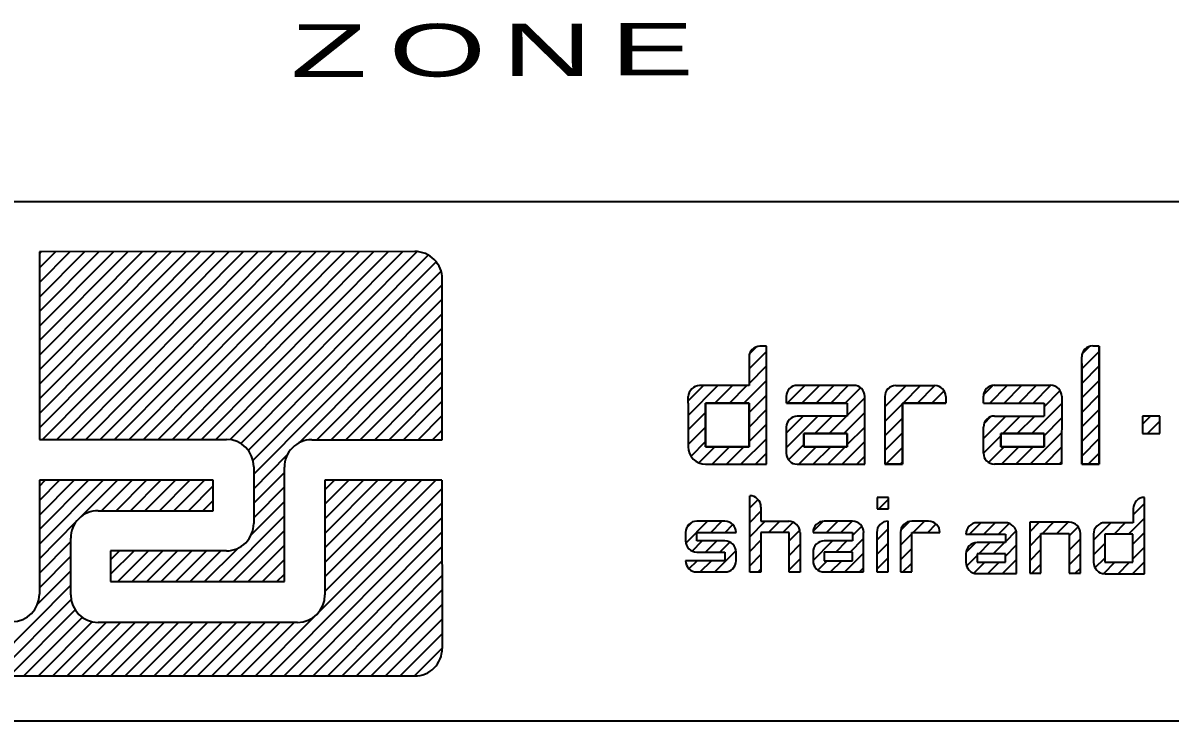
# Model space of a CAD drawing. Header units: millimetres. Extents: x 150000 to 150841, y 150000 to 150594.
# Drawn here: x 150750.86 to 150787.96, y 150104.07 to 150126.65 of the extents above; entities that cross this region are included whole.
import ezdxf

# ---------------------------------------------------------------- set-up
doc = ezdxf.new("R2010")
doc.units = ezdxf.units.MM
doc.linetypes.add('XKITLINE00', pattern=[0])
doc.styles.add('@ARIAL_UNICODE_MS_BOLD', font='arial.ttf')

msp = doc.modelspace()

# ---------------------------------------------------------------- linework, layer by layer
at = {"color": 7, "linetype": 'XKITLINE00'}
for p, q in [((150703.906, 150120.872), (150822.962, 150120.872)), ((150763.533, 150119.259), (150751.387, 150119.251)), ((150751.387, 150113.553), (150757.058, 150119.255)), ((150751.387, 150114.964), (150755.654, 150119.254)), ((150751.387, 150114.494), (150756.122, 150119.254)), ((150751.387, 150114.023), (150756.59, 150119.254)), ((150751.387, 150116.845), (150753.781, 150119.253)), ((150751.387, 150116.375), (150754.249, 150119.253)), ((150751.387, 150115.905), (150754.717, 150119.253)), ((150751.387, 150115.434), (150755.186, 150119.253)), ((150751.387, 150118.256), (150752.377, 150119.252)), ((150751.387, 150117.786), (150752.845, 150119.252)), ((150751.387, 150117.316), (150753.313, 150119.252)), ((150751.387, 150119.197), (150751.44, 150119.251)), ((150751.387, 150118.727), (150751.909, 150119.251)), ((150751.387, 150119.251), (150751.387, 150113.18)), ((150751.484, 150113.18), (150757.526, 150119.255)), ((150751.951, 150113.18), (150757.995, 150119.255)), ((150752.419, 150113.18), (150758.463, 150119.256)), ((150752.887, 150113.18), (150758.931, 150119.256)), ((150753.355, 150113.18), (150759.399, 150119.256)), ((150753.823, 150113.18), (150759.867, 150119.256)), ((150754.291, 150113.18), (150760.335, 150119.257)), ((150754.758, 150113.18), (150760.803, 150119.257)), ((150755.226, 150113.18), (150761.272, 150119.257)), ((150755.694, 150113.18), (150761.74, 150119.258)), ((150756.162, 150113.18), (150762.208, 150119.258)), ((150756.63, 150113.18), (150762.676, 150119.258)), ((150757.098, 150113.18), (150763.144, 150119.259)), ((150757.557, 150113.172), (150763.609, 150119.256)), ((150757.901, 150113.047), (150763.967, 150119.145)), ((150758.145, 150112.822), (150764.22, 150118.929)), ((150758.294, 150112.501), (150764.38, 150118.62)), ((150758.319, 150112.056), (150764.416, 150118.185)), ((150764.416, 150113.17), (150764.416, 150118.372)), ((150759.802, 150113.077), (150764.416, 150117.715)), ((150760.362, 150113.17), (150764.416, 150117.244)), ((150760.83, 150113.17), (150764.416, 150116.774)), ((150761.298, 150113.17), (150764.416, 150116.304)), ((150774.357, 150115.95), (150774.584, 150116.178)), ((150774.899, 150116.196), (150774.692, 150116.196)), ((150774.899, 150112.378), (150774.899, 150116.196)), ((150774.899, 150112.378), (150774.899, 150116.196)), ((150785.115, 150115.948), (150785.353, 150116.187)), ((150785.453, 150116.202), (150785.662, 150116.202)), ((150785.662, 150112.379), (150785.662, 150116.197)), ((150785.662, 150116.197), (150785.662, 150112.379)), ((150761.766, 150113.17), (150764.416, 150115.833)), ((150774.339, 150115.842), (150774.338, 150114.919)), ((150774.339, 150115.462), (150774.899, 150116.025)), ((150785.1, 150115.463), (150785.662, 150116.028)), ((150785.1, 150112.379), (150785.1, 150115.847)), ((150774.338, 150115.631), (150774.338, 150114.919)), ((150774.338, 150114.991), (150774.899, 150115.555)), ((150785.1, 150115.632), (150785.1, 150112.379)), ((150785.1, 150114.993), (150785.662, 150115.557)), ((150762.234, 150113.17), (150764.416, 150115.363)), ((150774.173, 150114.354), (150774.899, 150115.085)), ((150785.1, 150114.522), (150785.662, 150115.087)), ((150762.702, 150113.17), (150764.416, 150114.893)), ((150772.372, 150114.425), (150772.863, 150114.919)), ((150772.372, 150113.955), (150773.331, 150114.919)), ((150774.338, 150114.919), (150772.74, 150114.919)), ((150774.338, 150114.919), (150772.934, 150114.919)), ((150773.237, 150114.354), (150773.799, 150114.919)), ((150773.705, 150114.354), (150774.266, 150114.919)), ((150775.577, 150114.355), (150776.147, 150114.928)), ((150777.727, 150114.928), (150775.896, 150114.928)), ((150776.045, 150114.355), (150776.615, 150114.928)), ((150776.513, 150114.355), (150777.083, 150114.928)), ((150776.981, 150114.355), (150777.55, 150114.928)), ((150777.449, 150114.355), (150777.944, 150114.853)), ((150778.731, 150114.234), (150779.416, 150114.922)), ((150778.788, 150114.761), (150778.89, 150114.864)), ((150779.083, 150114.922), (150780.349, 150114.922)), ((150779.32, 150114.355), (150779.883, 150114.922)), ((150779.788, 150114.355), (150780.351, 150114.922)), ((150780.256, 150114.355), (150780.65, 150114.752)), ((150781.92, 150114.618), (150782.228, 150114.927)), ((150782.127, 150114.355), (150782.698, 150114.93)), ((150782.271, 150114.93), (150784.098, 150114.93)), ((150782.593, 150114.354), (150783.166, 150114.93)), ((150783.06, 150114.352), (150783.634, 150114.93)), ((150783.527, 150114.351), (150784.102, 150114.93)), ((150783.883, 150114.239), (150784.4, 150114.758)), ((150763.169, 150113.17), (150764.416, 150114.422)), ((150772.372, 150114.354), (150772.372, 150114.563)), ((150772.372, 150114.354), (150772.372, 150112.943)), ((150772.934, 150114.354), (150772.934, 150112.943)), ((150774.338, 150114.354), (150772.934, 150114.354)), ((150772.934, 150114.354), (150774.338, 150114.354)), ((150772.934, 150112.943), (150772.934, 150114.354)), ((150774.338, 150114.05), (150774.899, 150114.614)), ((150774.338, 150112.943), (150774.338, 150114.354)), ((150774.338, 150114.354), (150774.338, 150112.943)), ((150775.543, 150114.573), (150775.543, 150114.355)), ((150775.553, 150114.355), (150777.518, 150114.355)), ((150775.553, 150114.355), (150777.518, 150114.355)), ((150777.518, 150114.355), (150775.553, 150114.355)), ((150775.553, 150114.355), (150775.553, 150114.355)), ((150777.518, 150113.955), (150778.08, 150114.52)), ((150777.518, 150114.355), (150777.518, 150113.932)), ((150777.518, 150114.355), (150777.518, 150114.355)), ((150777.518, 150114.355), (150777.518, 150113.932)), ((150778.08, 150112.377), (150778.08, 150114.573)), ((150778.08, 150112.379), (150778.08, 150114.355)), ((150778.73, 150114.567), (150778.735, 150112.379)), ((150778.732, 150113.764), (150779.297, 150114.332)), ((150779.297, 150112.379), (150779.297, 150114.355)), ((150779.297, 150114.355), (150780.701, 150114.355)), ((150780.702, 150114.355), (150779.297, 150114.355)), ((150779.297, 150114.355), (150779.297, 150112.379)), ((150780.702, 150114.567), (150780.702, 150114.355)), ((150781.918, 150114.355), (150781.918, 150114.575)), ((150781.918, 150114.355), (150783.883, 150114.35)), ((150783.484, 150113.367), (150784.45, 150114.339)), ((150783.883, 150114.355), (150783.882, 150113.932)), ((150784.45, 150114.574), (150784.445, 150112.379)), ((150785.1, 150114.052), (150785.662, 150114.617)), ((150763.637, 150113.17), (150764.416, 150113.952)), ((150772.372, 150113.485), (150772.934, 150114.049)), ((150774.338, 150113.579), (150774.899, 150114.144)), ((150777.402, 150113.367), (150778.08, 150114.049)), ((150785.1, 150113.582), (150785.662, 150114.146)), ((150772.372, 150113.014), (150772.934, 150113.579)), ((150774.338, 150113.109), (150774.899, 150113.674)), ((150775.543, 150113.38), (150776.092, 150113.932)), ((150775.543, 150112.91), (150776.56, 150113.932)), ((150775.543, 150113.577), (150775.543, 150112.732)), ((150777.518, 150113.932), (150775.896, 150113.932)), ((150777.518, 150113.932), (150776.114, 150113.932)), ((150776.466, 150113.367), (150777.027, 150113.932)), ((150776.934, 150113.367), (150777.495, 150113.932)), ((150777.518, 150113.014), (150778.08, 150113.579)), ((150778.733, 150113.295), (150779.297, 150113.862)), ((150781.922, 150113.208), (150782.645, 150113.935)), ((150781.922, 150112.734), (150781.922, 150113.581)), ((150781.941, 150113.698), (150782.158, 150113.916)), ((150782.275, 150113.936), (150783.883, 150113.932)), ((150782.548, 150113.367), (150783.111, 150113.934)), ((150783.016, 150113.367), (150783.578, 150113.933)), ((150783.883, 150113.299), (150784.449, 150113.867)), ((150785.1, 150113.111), (150785.662, 150113.676)), ((150787.066, 150113.676), (150787.32, 150113.932)), ((150787.628, 150113.932), (150787.066, 150113.932)), ((150787.066, 150113.932), (150787.066, 150113.367)), ((150787.226, 150113.367), (150787.628, 150113.771)), ((150787.628, 150113.367), (150787.628, 150113.932)), ((150764.105, 150113.17), (150764.416, 150113.482)), ((150774.078, 150112.378), (150774.899, 150113.203)), ((150776.114, 150113.367), (150776.114, 150112.944)), ((150777.518, 150113.367), (150776.114, 150113.367)), ((150776.114, 150113.367), (150777.518, 150113.367)), ((150776.114, 150112.944), (150776.114, 150113.367)), ((150777.518, 150112.944), (150777.518, 150113.367)), ((150777.518, 150113.367), (150777.518, 150112.944)), ((150778.734, 150112.826), (150779.297, 150113.391)), ((150781.922, 150112.738), (150782.479, 150113.298)), ((150782.479, 150113.367), (150782.479, 150112.944)), ((150783.883, 150113.367), (150782.479, 150113.367)), ((150782.479, 150113.367), (150783.883, 150113.367)), ((150782.479, 150112.944), (150782.479, 150113.367)), ((150783.436, 150112.379), (150784.448, 150113.396)), ((150783.883, 150112.944), (150783.883, 150113.367)), ((150783.883, 150113.367), (150783.883, 150112.944)), ((150785.1, 150112.641), (150785.662, 150113.206)), ((150787.066, 150113.367), (150787.628, 150113.367)), ((150751.387, 150113.18), (150757.437, 150113.18)), ((150760.195, 150113.17), (150764.416, 150113.17)), ((150772.463, 150112.635), (150772.934, 150113.109)), ((150772.718, 150112.421), (150773.236, 150112.943)), ((150772.934, 150112.943), (150774.338, 150112.943)), ((150774.338, 150112.943), (150772.934, 150112.943)), ((150773.143, 150112.378), (150773.704, 150112.943)), ((150773.611, 150112.378), (150774.172, 150112.943)), ((150775.617, 150112.514), (150776.114, 150113.014)), ((150775.948, 150112.377), (150776.512, 150112.944)), ((150776.114, 150112.944), (150777.518, 150112.944)), ((150777.518, 150112.944), (150776.114, 150112.944)), ((150776.416, 150112.377), (150776.98, 150112.944)), ((150776.884, 150112.377), (150777.448, 150112.944)), ((150777.352, 150112.377), (150778.08, 150113.109)), ((150778.758, 150112.379), (150779.297, 150112.921)), ((150782.087, 150112.434), (150782.594, 150112.944)), ((150782.479, 150112.944), (150783.883, 150112.944)), ((150783.883, 150112.944), (150782.479, 150112.944)), ((150782.501, 150112.379), (150783.062, 150112.944)), ((150782.969, 150112.379), (150783.53, 150112.944)), ((150783.904, 150112.379), (150784.446, 150112.924)), ((150758.319, 150111.586), (150759.405, 150112.678)), ((150774.546, 150112.378), (150774.899, 150112.733)), ((150777.82, 150112.377), (150778.08, 150112.638)), ((150785.308, 150112.379), (150785.662, 150112.735)), ((150758.319, 150112.293), (150758.319, 150110.462)), ((150758.319, 150111.115), (150759.313, 150112.114)), ((150759.313, 150108.58), (150759.313, 150112.283)), ((150772.934, 150112.378), (150774.899, 150112.378)), ((150775.896, 150112.377), (150778.08, 150112.377)), ((150776.114, 150112.379), (150778.08, 150112.379)), ((150778.735, 150112.379), (150779.297, 150112.379)), ((150779.297, 150112.379), (150778.735, 150112.379)), ((150779.226, 150112.379), (150779.297, 150112.451)), ((150784.445, 150112.379), (150782.275, 150112.379)), ((150784.372, 150112.379), (150784.445, 150112.453)), ((150785.1, 150112.379), (150785.662, 150112.379)), ((150785.662, 150112.379), (150785.1, 150112.379)), ((150751.387, 150111.672), (150751.577, 150111.863)), ((150751.387, 150111.201), (150752.044, 150111.863)), ((150751.387, 150110.731), (150752.512, 150111.863)), ((150751.387, 150110.261), (150752.98, 150111.863)), ((150751.387, 150109.79), (150753.448, 150111.863)), ((150757.006, 150111.863), (150751.387, 150111.863)), ((150751.387, 150111.863), (150751.387, 150108.171)), ((150752.755, 150110.695), (150753.916, 150111.863)), ((150753.4, 150110.874), (150754.384, 150111.863)), ((150753.868, 150110.874), (150754.852, 150111.863)), ((150754.336, 150110.874), (150755.319, 150111.863)), ((150754.804, 150110.874), (150755.787, 150111.863)), ((150755.272, 150110.874), (150756.255, 150111.863)), ((150755.739, 150110.874), (150756.723, 150111.863)), ((150757.006, 150110.874), (150757.006, 150111.863)), ((150760.623, 150111.551), (150760.934, 150111.863)), ((150760.623, 150111.08), (150761.401, 150111.863)), ((150760.623, 150110.61), (150761.869, 150111.863)), ((150760.623, 150110.14), (150762.337, 150111.863)), ((150760.623, 150109.669), (150762.805, 150111.863)), ((150760.623, 150109.199), (150763.273, 150111.863)), ((150760.623, 150108.729), (150763.741, 150111.863)), ((150760.623, 150108.258), (150764.209, 150111.863)), ((150764.399, 150111.863), (150760.623, 150111.863)), ((150760.623, 150111.863), (150760.623, 150111.863)), ((150760.623, 150111.863), (150760.623, 150108.146)), ((150764.399, 150111.863), (150764.413, 150106.416)), ((150756.207, 150110.874), (150757.006, 150111.677)), ((150758.319, 150110.645), (150759.313, 150111.644)), ((150760.436, 150107.6), (150764.399, 150111.584)), ((150774.36, 150108.884), (150774.36, 150111.358)), ((150756.675, 150110.874), (150757.006, 150111.207)), ((150758.239, 150110.095), (150759.313, 150111.174)), ((150758.842, 150105.526), (150764.401, 150111.115)), ((150774.36, 150110.967), (150774.63, 150111.238)), ((150774.724, 150110.992), (150774.724, 150110.531)), ((150778.485, 150111.301), (150778.485, 150110.935)), ((150778.849, 150111.301), (150778.485, 150111.301)), ((150778.54, 150110.935), (150778.849, 150111.246)), ((150778.849, 150110.935), (150778.849, 150111.301)), ((150786.766, 150110.739), (150787.13, 150111.105)), ((150787.13, 150108.832), (150787.13, 150111.305)), ((150753.286, 150110.874), (150757.006, 150110.874)), ((150756.987, 150110.874), (150757.006, 150110.893)), ((150757.201, 150108.58), (150759.313, 150110.703)), ((150759.309, 150105.526), (150764.402, 150110.646)), ((150774.36, 150110.496), (150774.724, 150110.862)), ((150778.485, 150110.935), (150778.849, 150110.935)), ((150786.615, 150110.117), (150787.13, 150110.635)), ((150786.766, 150110.939), (150786.766, 150110.478)), ((150751.387, 150109.32), (150752.581, 150110.52)), ((150757.669, 150108.58), (150759.313, 150110.233)), ((150772.291, 150109.827), (150772.996, 150110.536)), ((150772.318, 150110.324), (150772.495, 150110.502)), ((150773.558, 150110.536), (150772.648, 150110.536)), ((150773.1, 150110.17), (150773.464, 150110.536)), ((150773.568, 150110.17), (150773.82, 150110.424)), ((150774.36, 150110.026), (150774.863, 150110.531)), ((150774.724, 150110.531), (150775.634, 150110.531)), ((150774.967, 150110.165), (150775.33, 150110.531)), ((150775.434, 150110.165), (150775.771, 150110.503)), ((150775.634, 150109.895), (150775.977, 150110.241)), ((150776.41, 150110.206), (150776.738, 150110.534)), ((150777.683, 150110.536), (150776.773, 150110.536)), ((150776.843, 150110.17), (150777.207, 150110.536)), ((150777.311, 150110.17), (150777.675, 150110.536)), ((150777.683, 150110.073), (150777.983, 150110.376)), ((150778.471, 150109.925), (150778.835, 150110.291)), ((150778.835, 150108.89), (150778.835, 150110.536)), ((150779.242, 150110.231), (150779.541, 150110.531)), ((150780.147, 150110.536), (150779.601, 150110.536)), ((150779.65, 150110.17), (150780.014, 150110.536)), ((150780.118, 150110.17), (150780.39, 150110.443)), ((150781.469, 150110.117), (150781.833, 150110.483)), ((150782.628, 150110.483), (150781.718, 150110.483)), ((150781.937, 150110.117), (150782.301, 150110.483)), ((150782.405, 150110.117), (150782.748, 150110.463)), ((150783.416, 150110.194), (150783.722, 150110.501)), ((150784.69, 150110.501), (150783.416, 150110.501)), ((150783.416, 150110.501), (150783.416, 150108.854)), ((150783.826, 150110.135), (150784.19, 150110.501)), ((150784.294, 150110.135), (150784.658, 150110.501)), ((150784.69, 150110.063), (150784.981, 150110.355)), ((150785.479, 150109.915), (150786.038, 150110.478)), ((150786.766, 150110.478), (150785.856, 150110.478)), ((150786.148, 150110.117), (150786.506, 150110.478)), ((150751.387, 150108.85), (150752.403, 150109.872)), ((150752.403, 150108.146), (150752.403, 150109.987)), ((150759.777, 150105.526), (150764.403, 150110.177)), ((150772.284, 150110.17), (150772.284, 150109.896)), ((150772.497, 150109.563), (150772.827, 150109.896)), ((150772.648, 150109.896), (150772.648, 150110.17)), ((150772.648, 150110.17), (150773.922, 150110.17)), ((150773.558, 150109.896), (150772.648, 150109.896)), ((150772.931, 150109.53), (150773.295, 150109.896)), ((150774.36, 150109.556), (150774.724, 150109.921)), ((150775.634, 150110.165), (150774.724, 150110.165)), ((150774.724, 150110.165), (150774.724, 150108.884)), ((150775.634, 150108.884), (150775.634, 150110.165)), ((150775.998, 150110.165), (150775.998, 150108.884)), ((150776.409, 150110.17), (150777.683, 150110.17)), ((150776.409, 150109.263), (150777.038, 150109.896)), ((150777.683, 150109.896), (150776.773, 150109.896)), ((150777.142, 150109.53), (150777.506, 150109.896)), ((150777.61, 150109.53), (150778.046, 150109.969)), ((150777.683, 150110.17), (150777.683, 150109.896)), ((150778.046, 150108.89), (150778.046, 150110.17)), ((150778.471, 150110.17), (150778.471, 150108.89)), ((150779.237, 150110.17), (150779.237, 150108.89)), ((150779.237, 150109.755), (150779.601, 150110.121)), ((150779.601, 150108.89), (150779.601, 150110.17)), ((150779.601, 150110.17), (150780.511, 150110.17)), ((150781.354, 150110.117), (150782.628, 150110.117)), ((150782.628, 150109.871), (150782.977, 150110.222)), ((150782.628, 150110.117), (150782.628, 150109.843)), ((150782.992, 150108.837), (150782.992, 150110.117)), ((150783.416, 150109.723), (150783.78, 150110.089)), ((150783.78, 150108.854), (150783.78, 150110.135)), ((150783.78, 150110.135), (150784.69, 150110.135)), ((150784.69, 150110.135), (150784.69, 150108.854)), ((150784.69, 150109.593), (150785.054, 150109.959)), ((150785.054, 150108.854), (150785.054, 150110.135)), ((150785.479, 150110.117), (150785.479, 150109.203)), ((150785.842, 150110.117), (150785.842, 150109.203)), ((150786.752, 150110.117), (150785.842, 150110.117)), ((150786.752, 150109.785), (150787.13, 150110.165)), ((150786.752, 150109.203), (150786.752, 150110.117)), ((150757.436, 150109.576), (150753.693, 150109.578)), ((150753.693, 150109.578), (150753.693, 150108.58)), ((150753.693, 150109.287), (150753.982, 150109.577)), ((150753.693, 150108.817), (150754.45, 150109.577)), ((150753.926, 150108.58), (150754.917, 150109.577)), ((150754.394, 150108.58), (150755.385, 150109.577)), ((150754.862, 150108.58), (150755.852, 150109.576)), ((150755.329, 150108.58), (150756.32, 150109.576)), ((150755.797, 150108.58), (150756.788, 150109.576)), ((150756.265, 150108.58), (150757.255, 150109.576)), ((150756.733, 150108.58), (150757.802, 150109.655)), ((150758.137, 150108.58), (150759.313, 150109.763)), ((150760.245, 150105.526), (150764.404, 150109.708)), ((150772.648, 150109.53), (150773.558, 150109.53)), ((150773.23, 150108.89), (150773.918, 150109.581)), ((150773.399, 150109.53), (150773.723, 150109.856)), ((150773.558, 150109.53), (150773.558, 150109.256)), ((150773.922, 150109.256), (150773.922, 150109.53)), ((150775.634, 150109.425), (150775.998, 150109.791)), ((150776.409, 150109.53), (150776.409, 150109.256)), ((150776.773, 150109.53), (150776.773, 150109.256)), ((150777.683, 150109.53), (150776.773, 150109.53)), ((150777.441, 150108.89), (150778.046, 150109.499)), ((150777.683, 150109.256), (150777.683, 150109.53)), ((150778.471, 150109.455), (150778.835, 150109.821)), ((150779.237, 150109.285), (150779.601, 150109.651)), ((150781.359, 150109.536), (150781.659, 150109.838)), ((150782.628, 150109.843), (150781.718, 150109.843)), ((150781.768, 150109.477), (150782.132, 150109.843)), ((150782.236, 150109.477), (150782.6, 150109.843)), ((150782.628, 150109.401), (150782.992, 150109.767)), ((150783.416, 150109.253), (150783.78, 150109.619)), ((150785.479, 150109.445), (150785.842, 150109.811)), ((150786.752, 150109.314), (150787.13, 150109.694)), ((150751.387, 150108.379), (150752.403, 150109.401)), ((150758.604, 150108.58), (150759.313, 150109.292)), ((150760.713, 150105.526), (150764.406, 150109.239)), ((150773.558, 150109.256), (150772.284, 150109.256)), ((150772.396, 150108.992), (150772.658, 150109.256)), ((150772.762, 150108.89), (150773.126, 150109.256)), ((150774.36, 150109.085), (150774.724, 150109.451)), ((150775.634, 150108.955), (150775.998, 150109.321)), ((150776.568, 150108.953), (150776.869, 150109.256)), ((150776.773, 150109.256), (150777.683, 150109.256)), ((150776.973, 150108.89), (150777.337, 150109.256)), ((150778.471, 150108.985), (150778.835, 150109.351)), ((150779.312, 150108.89), (150779.601, 150109.18)), ((150781.354, 150109.477), (150781.354, 150109.203)), ((150781.374, 150109.082), (150781.718, 150109.427)), ((150781.614, 150108.852), (150781.963, 150109.203)), ((150781.718, 150109.477), (150781.718, 150109.203)), ((150782.628, 150109.477), (150781.718, 150109.477)), ((150781.718, 150109.203), (150782.628, 150109.203)), ((150782.067, 150108.837), (150782.431, 150109.203)), ((150782.535, 150108.837), (150782.992, 150109.296)), ((150782.628, 150109.203), (150782.628, 150109.477)), ((150783.488, 150108.854), (150783.78, 150109.148)), ((150784.69, 150109.122), (150785.054, 150109.488)), ((150785.526, 150109.022), (150785.842, 150109.34)), ((150785.811, 150108.838), (150786.173, 150109.203)), ((150785.842, 150109.203), (150786.752, 150109.203)), ((150786.272, 150108.832), (150786.641, 150109.203)), ((150786.74, 150108.832), (150787.13, 150109.224)), ((150751.327, 150107.849), (150752.403, 150108.931)), ((150759.072, 150108.58), (150759.313, 150108.822)), ((150761.181, 150105.526), (150764.407, 150108.77)), ((150772.648, 150108.89), (150773.558, 150108.89)), ((150773.758, 150108.95), (150773.862, 150109.055)), ((150774.724, 150108.884), (150774.36, 150108.884)), ((150774.628, 150108.884), (150774.724, 150108.981)), ((150775.998, 150108.884), (150775.634, 150108.884)), ((150776.773, 150108.89), (150778.046, 150108.89)), ((150777.909, 150108.89), (150778.046, 150109.028)), ((150778.471, 150108.89), (150778.835, 150108.89)), ((150779.237, 150108.89), (150779.601, 150108.89)), ((150781.718, 150108.837), (150782.992, 150108.837)), ((150783.416, 150108.854), (150783.78, 150108.854)), ((150784.69, 150108.854), (150785.054, 150108.854)), ((150784.891, 150108.854), (150785.054, 150109.018)), ((150785.856, 150108.832), (150787.13, 150108.832)), ((150749.485, 150105.526), (150752.403, 150108.461)), ((150753.693, 150108.58), (150759.313, 150108.58)), ((150761.649, 150105.526), (150764.408, 150108.301)), ((150749.952, 150105.526), (150752.415, 150108.002)), ((150750.42, 150105.526), (150752.546, 150107.663)), ((150762.116, 150105.526), (150764.409, 150107.832)), ((150750.888, 150105.526), (150752.775, 150107.423)), ((150751.356, 150105.526), (150753.099, 150107.279)), ((150758.374, 150105.526), (150760.284, 150107.447)), ((150762.584, 150105.526), (150764.411, 150107.362)), ((150751.824, 150105.526), (150753.547, 150107.259)), ((150752.292, 150105.526), (150754.015, 150107.259)), ((150752.759, 150105.526), (150754.483, 150107.259)), ((150753.227, 150105.526), (150754.951, 150107.259)), ((150759.741, 150107.259), (150753.286, 150107.259)), ((150753.695, 150105.526), (150755.419, 150107.259)), ((150754.163, 150105.526), (150755.886, 150107.259)), ((150754.631, 150105.526), (150756.354, 150107.259)), ((150755.099, 150105.526), (150756.822, 150107.259)), ((150755.567, 150105.526), (150757.29, 150107.259)), ((150756.034, 150105.526), (150757.758, 150107.259)), ((150756.502, 150105.526), (150758.226, 150107.259)), ((150756.97, 150105.526), (150758.694, 150107.259)), ((150757.438, 150105.526), (150759.161, 150107.259)), ((150757.906, 150105.526), (150759.629, 150107.259)), ((150763.052, 150105.526), (150764.412, 150106.893)), ((150763.52, 150105.526), (150764.413, 150106.424)), ((150737.875, 150105.526), (150763.531, 150105.526)), ((150822.962, 150104.067), (150703.906, 150104.067))]:
    msp.add_line(p, q, dxfattribs=at)
for centre, radius, start, end in [((150763.531, 150118.374), 0.885, 359.8483, 89.8855), ((150774.693, 150115.842), 0.354, 90.1517, 180.0357), ((150785.454, 150115.848), 0.354, 90.1517, 180.1517), ((150772.752, 150114.538), 0.381, 91.8369, 176.0803), ((150775.897, 150114.574), 0.354, 90.1517, 180.1517), ((150777.726, 150114.574), 0.354, 359.8483, 89.8483), ((150779.084, 150114.568), 0.354, 90.1517, 180.281), ((150780.348, 150114.568), 0.354, 359.8483, 89.8483), ((150782.272, 150114.576), 0.354, 90.1517, 180.1517), ((150784.097, 150114.576), 0.354, 359.7071, 89.8483), ((150775.897, 150113.578), 0.354, 90.1517, 180.1517), ((150782.275, 150113.582), 0.354, 90.0079, 180.1517), ((150757.434, 150112.295), 0.885, 359.8483, 89.8483), ((150760.197, 150112.285), 0.885, 90.1517, 180.1517), ((150772.935, 150112.941), 0.563, 179.8483, 269.8483), ((150775.897, 150112.731), 0.354, 179.8483, 269.8483), ((150782.275, 150112.733), 0.354, 179.8483, 269.8483), ((150774.359, 150110.993), 0.365, 359.8483, 89.8483), ((150787.131, 150110.94), 0.365, 90.1517, 180.1517), ((150753.288, 150109.989), 0.885, 90.1517, 180.1517), ((150757.434, 150110.46), 0.885, 270.1219, 0.1517), ((150772.649, 150110.171), 0.365, 90.1517, 180.1517), ((150773.557, 150110.171), 0.365, 359.8483, 89.8483), ((150775.619, 150110.171), 0.365, 359.8483, 89.8483), ((150776.774, 150110.171), 0.365, 90.1517, 180.1517), ((150777.682, 150110.171), 0.365, 359.8483, 89.8483), ((150778.836, 150110.171), 0.365, 90.1517, 180.1517), ((150779.602, 150110.171), 0.365, 90.1517, 180.1517), ((150780.146, 150110.171), 0.365, 359.8483, 89.8483), ((150781.719, 150110.118), 0.365, 90.1517, 180.1517), ((150782.627, 150110.118), 0.365, 359.8483, 89.8483), ((150784.689, 150110.136), 0.365, 359.8483, 89.8483), ((150785.843, 150110.118), 0.365, 90.1517, 180.1517), ((150772.649, 150109.895), 0.365, 179.8483, 269.8483), ((150773.557, 150109.531), 0.365, 359.8483, 89.8483), ((150776.774, 150109.531), 0.365, 90.1517, 180.1517), ((150781.719, 150109.478), 0.365, 90.1517, 180.1517), ((150772.649, 150109.255), 0.365, 179.8483, 269.8483), ((150773.557, 150109.255), 0.365, 270.1517, 0.1517), ((150776.774, 150109.255), 0.365, 179.8483, 269.8483), ((150781.719, 150109.202), 0.365, 179.8483, 269.8483), ((150785.843, 150109.202), 0.365, 179.8483, 269.8483), ((150750.502, 150108.168), 0.885, 270.1517, 0.1517), ((150753.288, 150108.144), 0.885, 179.8483, 269.8483), ((150759.739, 150108.144), 0.885, 270.1517, 0.1517), ((150763.529, 150106.411), 0.885, 270.1517, 0.3056)]:
    msp.add_arc(centre, radius, start, end, dxfattribs=at)

# ---------------------------------------------------------------- texts
at = {"color": 7, "style": '@ARIAL_UNICODE_MS_BOLD', "width": 1.7}
for s, p in [('Z', (150759.512, 150124.909)), ('O', (150762.689, 150124.922)), ('N', (150766.353, 150124.934)), ('E', (150769.861, 150124.955))]:
    msp.add_text(s, height=1.7, dxfattribs=at).set_placement(p)

doc.saveas('drawing.dxf')
